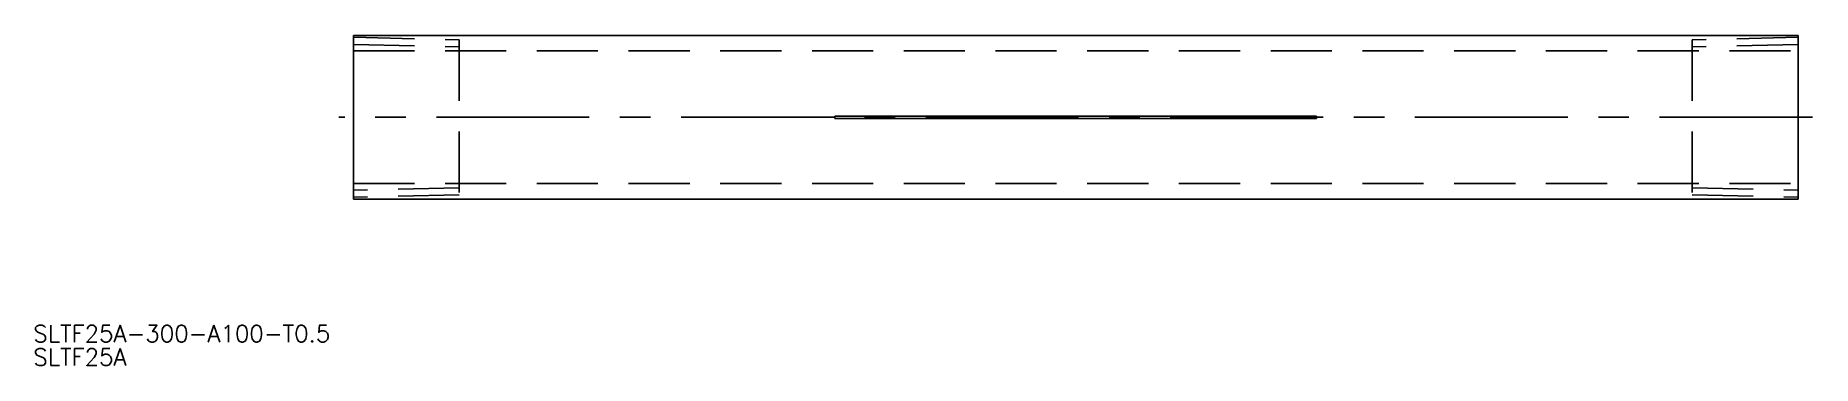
# Model space of a CAD drawing. Extents: x 272 to 641, y 243 to 312.
import ezdxf

# ---------------------------------------------------------------- set-up
doc = ezdxf.new("R2010")
doc.units = 0
doc.linetypes.add('CENTER', pattern=[50.8, 31.75, -6.35, 6.35, -6.35])
doc.linetypes.add('DASHED', pattern=[19.05, 12.7, -6.35])
doc.layers.get('0').update_dxf_attribs({"linetype": 'CONTINUOUS'})
doc.layers.add('CENTER', color=1, linetype='CENTER')
doc.styles.get("Standard").update_dxf_attribs({"font": 'txt.shx', "bigfont": 'bigfont.shx'})

msp = doc.modelspace()

# ---------------------------------------------------------------- linework, layer by layer
for p, q in [((338.39, 311.79), (638.39, 311.79)), ((338.39, 291.33), (338.39, 298.25)), ((638.39, 291.33), (638.39, 298.25)), ((538.39, 295.04), (438.39, 295.04)), ((438.39, 295.04), (438.39, 294.54)), ((538.39, 294.54), (438.39, 294.54)), ((538.39, 295.04), (538.39, 294.54)), ((338.39, 277.79), (638.39, 277.79))]:
    msp.add_line(p, q)
at = {"color": 7, "linetype": 'CONTINUOUS'}
for p, q in [((338.39, 277.79), (338.39, 311.79)), ((638.39, 277.79), (638.39, 311.79))]:
    msp.add_line(p, q, dxfattribs=at)
at = {"color": 3, "linetype": 'DASHED'}
for p, q in [((338.39, 311.42), (360.39, 310.91)), ((360.39, 310.91), (360.39, 278.67)), ((638.39, 311.42), (616.39, 310.91)), ((616.39, 310.91), (616.39, 278.67)), ((338.39, 309.94), (360.39, 309.43)), ((338.39, 308.59), (638.39, 308.59)), ((638.39, 309.94), (616.39, 309.43)), ((338.39, 280.99), (638.39, 280.99)), ((360.39, 280.15), (338.39, 279.65)), ((360.39, 278.67), (338.39, 278.17)), ((616.39, 280.15), (638.39, 279.65)), ((616.39, 278.67), (638.39, 278.17))]:
    msp.add_line(p, q, dxfattribs=at)
at = {"layer": 'CENTER', "color": 1, "linetype": 'CENTER'}
msp.add_line((641.39, 294.79), (335.39, 294.79), dxfattribs=at)

# ---------------------------------------------------------------- texts
at = {"color": 7, "linetype": 'CONTINUOUS'}
for s, p in [('SLTF25A-300-A100-T0.5', (271.94, 248.06)), ('SLTF25A', (271.94, 243.19))]:
    msp.add_text(s, height=3.5, dxfattribs=at).set_placement(p)

doc.saveas('drawing.dxf')
